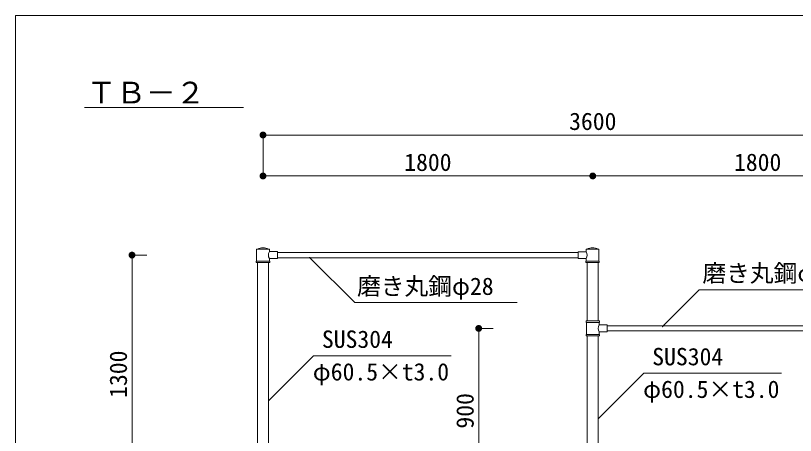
# Model space of a CAD drawing. Units: millimetres at full size, sheet at 1:50. Extents: x 449 to 14140, y 6261 to 15594.
# Drawn here: x 449 to 4706, y 13029 to 15320 of the extents above; entities that cross this region are included whole.
import ezdxf
from ezdxf.enums import TextEntityAlignment as Align

# ---------------------------------------------------------------- set-up
doc = ezdxf.new("R2010")
doc.units = ezdxf.units.MM
doc.header["$LTSCALE"] = 50
doc.layers.add('寸法', color=1, linetype='Continuous', lineweight=13)
doc.layers.add('本', color=7, linetype='Continuous', lineweight=13)
doc.styles.add('ＭＳ ゴシック', font='')
doc.styles.get('ＭＳ ゴシック').set_extended_font_data('MS Gothic')

# ---------------------------------------------------------------- blocks, each defined once
blk = doc.blocks.new('filled_dot')
at = {"color": 0, "linetype": 'Continuous', "lineweight": -2, "const_width": 1.25}
blk.add_lwpolyline([(-0.625, 0, 1), (0.625, 0, 1)], format="xyb", close=True, dxfattribs=at)

msp = doc.modelspace()

# ---------------------------------------------------------------- linework, layer by layer
at = {"layer": '寸法', "color": 3}
msp.add_line((826.03, 14818.61), (1693.3, 14818.61), dxfattribs=at)
at = {"layer": '寸法'}
for p, q in [((1799.72, 14668.05), (5399.71, 14668.05)), ((1799.72, 14436.64), (1799.72, 14668.05)), ((1799.72, 14444.62), (3599.72, 14444.62)), ((1799.72, 14436.64), (1799.72, 14444.62)), ((3599.72, 14436.64), (3599.72, 14444.62)), ((3599.72, 14444.62), (5399.71, 14444.62)), ((3599.72, 14436.64), (3599.72, 14444.62)), ((1084.71, 14012.6), (1084.71, 12712.6)), ((1165.29, 14012.6), (1084.71, 14012.6)), ((2977.01, 13612.6), (2977.01, 12712.6)), ((3056.84, 13612.6), (2977.01, 13612.6))]:
    msp.add_line(p, q, dxfattribs=at)
for points in [[(2054.42, 13999.44), (2059.73, 13994.14), (2300.45, 13753.41), (3187.53, 13753.41)], [(3980.75, 13622.76), (3986.05, 13628.06), (4180.58, 13822.58), (5006.09, 13822.58)], [(1829.95, 13217.85), (1835.25, 13223.16), (2075, 13462.91), (2825.96, 13462.91)], [(3633.05, 13122.75), (3638.35, 13128.05), (3878.1, 13367.8), (4629.06, 13367.8)]]:
    msp.add_lwpolyline(points, dxfattribs=at)
at = {"layer": '本'}
for p, q in [((1764.72, 14045.1), (1834.72, 14045.1)), ((1764.72, 14045.1), (1764.72, 13980.1)), ((1834.3, 14031.6), (1878.72, 14031.6)), ((1834.72, 14045.1), (1834.72, 14031.6)), ((1878.72, 14031.6), (1878.72, 13993.6)), ((1878.72, 14026.6), (3519.4, 14026.6)), ((3563.82, 14031.45), (3519.4, 14031.45)), ((3519.4, 14031.45), (3519.4, 13993.45)), ((3563.4, 14044.95), (3563.4, 14031.45)), ((3633.4, 14044.95), (3563.4, 14044.95)), ((3633.4, 14044.95), (3633.4, 13979.95)), ((1763.22, 13980.1), (1836.22, 13980.1)), ((1763.22, 13980.1), (1763.22, 13972.1)), ((1763.22, 13972.1), (1836.22, 13972.1)), ((1769.47, 13972.1), (1769.47, 12112.6)), ((1829.97, 13972.1), (1829.97, 12112.6)), ((1834.3, 13993.6), (1878.72, 13993.6)), ((1834.72, 13993.6), (1834.72, 13980.1)), ((1836.22, 13980.1), (1836.22, 13972.1)), ((1878.72, 13998.6), (3519.4, 13998.6)), ((3563.82, 13993.45), (3519.4, 13993.45)), ((3634.9, 13979.95), (3561.9, 13979.95)), ((3561.9, 13979.95), (3561.9, 13971.95)), ((3634.9, 13971.95), (3561.9, 13971.95)), ((3563.4, 13993.45), (3563.4, 13979.95)), ((3569.47, 13971.95), (3569.47, 13653.04)), ((3629.96, 13971.95), (3629.96, 13653.04)), ((3634.9, 13979.95), (3634.9, 13971.95)), ((3563.22, 13653.04), (3636.22, 13653.04)), ((3563.22, 13653.04), (3563.22, 13645.04)), ((3563.22, 13645.04), (3636.22, 13645.04)), ((3564.64, 13645.04), (3564.64, 13580.04)), ((3634.23, 13631.54), (3678.64, 13631.54)), ((3634.64, 13645.04), (3634.64, 13631.54)), ((3636.22, 13653.04), (3636.22, 13645.04)), ((3678.64, 13631.54), (3678.64, 13593.54)), ((3678.64, 13626.6), (5320.62, 13626.6)), ((3563.14, 13580.04), (3563.14, 13572.04)), ((3563.22, 13580.04), (3636.22, 13580.04)), ((3563.22, 13580.04), (3563.22, 13572.04)), ((3634.23, 13593.54), (3678.64, 13593.54)), ((3634.64, 13593.54), (3634.64, 13580.04)), ((3636.14, 13580.04), (3636.14, 13572.04)), ((3636.22, 13580.04), (3636.22, 13572.04)), ((3678.64, 13598.6), (5320.62, 13598.6)), ((3563.22, 13572.04), (3636.22, 13572.04)), ((3569.47, 13572.04), (3569.47, 12112.6)), ((3629.96, 13572.04), (3629.96, 12112.6))]:
    msp.add_line(p, q, dxfattribs=at)
at = {"layer": '本', "color": 6}
msp.add_lwpolyline([(14139.95, 15319.95), (449.31, 15319.95), (449.31, 6260.88), (14139.95, 6260.88)], close=True, dxfattribs=at)
at = {"layer": '本'}
for centre, radius, start, end in [((1799.72, 13993.2), 60.07, 59.76277, 120.23722), ((3598.4, 13993.05), 60.07, 59.76277, 120.23722), ((1865.09, 14012.94), 36, 148.77618, 212.48312), ((3533.03, 14012.79), 36, 327.51687, 31.22381), ((3665.02, 13612.88), 36, 148.77618, 212.48312)]:
    msp.add_arc(centre, radius, start, end, dxfattribs=at)

# ---------------------------------------------------------------- block references
at = {"layer": '寸法', "xscale": 15, "yscale": 15}
for p in [(1799.72, 14668.05), (1799.72, 14444.62), (3599.72, 14444.62)]:
    msp.add_blockref('filled_dot', p, dxfattribs=at)
at = {"layer": '寸法'}
for p, xscale, yscale, rotation in [((3599.72, 14444.62), 15, 15, 180), ((1084.71, 14012.6), 15, 15, 270), ((2054.42, 13999.44), 3, 3, 315), ((2977.01, 13612.6), 15, 15, 270), ((3980.75, 13622.76), 3, 3, 45), ((1829.95, 13217.85), 3, 3, 45), ((3633.05, 13122.75), 3, 3, 45)]:
    msp.add_blockref('filled_dot', p, dxfattribs=dict(at, xscale=xscale, yscale=yscale, rotation=rotation))

# ---------------------------------------------------------------- texts
at = {"layer": '寸法', "color": 3, "style": 'ＭＳ ゴシック'}
for s, height, p in [('ＴＢ－２', 118.7, (837.06, 14804.65)), ('磨き丸鋼φ28', 94.94, (4198.23, 13837.93)), ('磨き丸鋼φ28', 94.94, (2313.27, 13766.91)), ('SUS304', 94.94, (2121.23, 13477.85)), ('SUS304', 94.94, (3924.33, 13382.75)), ('φ60.5×t3.0', 94.94, (2071.32, 13299.81)), ('φ60.5×t3.0', 94.94, (3874.42, 13204.71))]:
    msp.add_text(s, height=height, dxfattribs=at).set_placement(p, align=Align.BOTTOM_LEFT)
at = {"layer": '寸法', "style": 'ＭＳ ゴシック'}
for s, p in [('3600', (3599.72, 14743.05)), ('1800', (2699.72, 14519.62)), ('1800', (4499.72, 14519.62))]:
    msp.add_text(s, height=94.94, dxfattribs=at).set_placement(p, align=Align.MIDDLE_CENTER)
for s, p in [('1300', (1009.71, 13362.6)), ('900', (2902.01, 13162.6))]:
    msp.add_text(s, height=94.94, rotation=90, dxfattribs=at).set_placement(p, align=Align.MIDDLE_CENTER)

doc.saveas('drawing.dxf')
